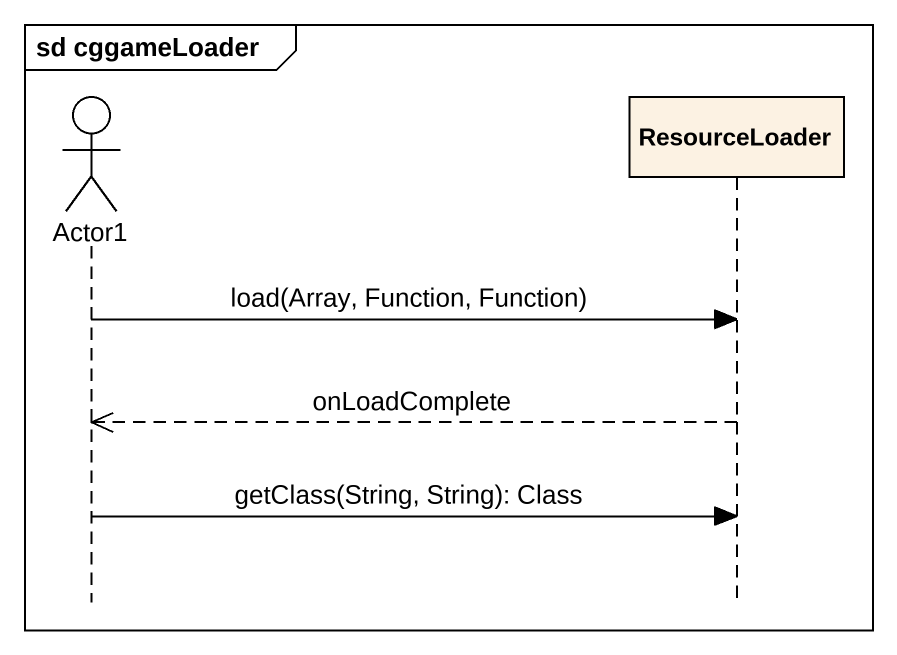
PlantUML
@startuml
mainframe sd cggameLoader
hide footbox
actor Actor1
participant ResourceLoader

Actor1 -> ResourceLoader : load(Array, Function, Function)
ResourceLoader -->> Actor1 : onLoadComplete
Actor1 -> ResourceLoader : getClass(String, String): Class
@enduml
